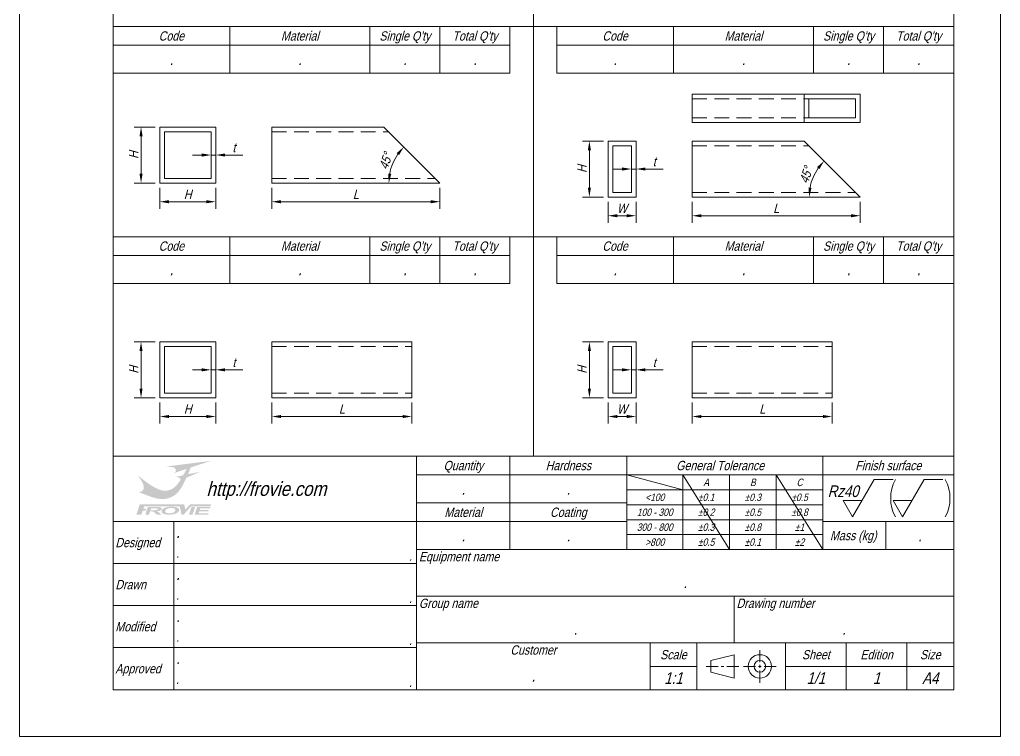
# Model space of a CAD drawing. Header units: millimetres. Extents: x 21 to 1591, y 51 to 2900.
# Drawn here: x 981.5 to 1191.5, y 51.2 to 204.7 of the extents above; entities that cross this region are included whole.
import ezdxf
from ezdxf.enums import TextEntityAlignment as Align

# ---------------------------------------------------------------- set-up
doc = ezdxf.new("R2010")
doc.units = ezdxf.units.MM
doc.header["$LTSCALE"] = 0.5
doc.linetypes.add('HIDDEN', pattern=[9.525, 6.35, -3.175])
doc.layers.get('0').update_dxf_attribs({"color": 9, "lineweight": 15})
doc.layers.get('Defpoints').update_dxf_attribs({"color": 9, "lineweight": 15})
doc.layers.add('Detaildimentions', color=5, linetype='Continuous', lineweight=15)
doc.layers.add('Namebox', color=9, linetype='Continuous', lineweight=20)
doc.styles.add('Capital', font='vnfonth.shx', dxfattribs={"width": 0.9, "oblique": 15})
doc.styles.add('Longhand', font='vnfont.shx', dxfattribs={"width": 0.85, "oblique": 15})

# ---------------------------------------------------------------- blocks, each defined once
blk = doc.blocks.new('A$C22B54562')
at = {"linetype": 'Continuous', "lineweight": 0, "true_color": 0x0000fe}
h = blk.add_hatch(color=5, dxfattribs=at)
edge = h.paths.add_edge_path()
edge.add_spline(control_points=[(138.5, 108), (139.6, 110.7), (141, 114.5), (142.9, 119.5), (142.9, 119.5), (142.9, 119.5), (145.2, 126), (145.2, 126), (145.2, 126), (145.2, 126), (200, 144), (200, 144), (200, 144), (200, 144), (78.3, 128.4), (78.3, 128.4), (78.3, 128.4), (78.3, 128.4), (84.4, 128.1), (84.4, 128.1), (84.4, 128.1), (89.1, 127.8), (92.8, 127.5), (95.6, 127), (95.6, 127), (101, 126.3), (104.3, 124.2), (105.5, 120.6), (105.5, 120.6), (106.4, 118.1), (105.6, 115.7), (103, 113.3), (103, 113.3), (102.2, 112.6), (101.3, 112), (100.3, 111.3), (100.3, 111.3), (100.3, 111.3), (99, 110.7), (99, 110.7), (99, 110.7), (99, 110.7), (134.8, 122.5), (134.8, 122.5), (134.8, 122.5), (134.8, 122.5), (125.3, 105.2), (125.3, 105.2), (125.3, 105.2), (125.3, 105.2), (105.3, 100.9), (105.3, 100.9), (105.3, 100.9), (109.9, 100.8), (113.5, 99.7), (116.1, 97.5), (116.1, 97.5), (117.5, 96.4), (118.3, 95.4), (118.6, 94.3), (118.6, 94.3), (114.9, 86.9), (109.9, 80.5), (103.9, 75), (103.9, 75), (100.9, 72.2), (98.2, 70.2), (96, 68.9), (96, 68.9), (93.4, 67.2), (90, 65.9), (85.9, 64.9), (85.9, 64.9), (77.5, 62.9), (69.5, 63.5), (61.7, 66.7), (61.7, 66.7), (53.9, 69.9), (46.3, 73.8), (38.8, 78.5), (38.8, 78.5), (38.8, 78.5), (30, 84.6), (30, 84.6), (30, 84.6), (16.3, 94.7), (6.5, 102.6), (0.7, 108.2), (0.7, 108.2), (4.1, 104.7), (7.5, 100.4), (10.8, 95.1), (10.8, 95.1), (13.1, 91.5), (14.8, 88.6), (15.8, 86.4), (15.8, 86.4), (17.3, 83.1), (18.2, 80.7), (18.6, 79.4), (18.6, 79.4), (19.9, 75), (19.9, 71.1), (18.9, 67.6), (18.9, 67.6), (17.8, 64.1), (15.2, 61.9), (11, 60.9), (11, 60.9), (9.7, 60.6), (8.3, 60.5), (6.9, 60.5), (6.9, 60.5), (6.9, 60.5), (5, 60.6), (5, 60.6), (5, 60.6), (5, 60.6), (29.6, 51.1), (29.6, 51.1), (29.6, 51.1), (36.9, 48.3), (43.4, 46.1), (49.2, 44.5), (49.2, 44.5), (53.7, 43.3), (57.7, 42.5), (61.4, 42.2), (61.4, 42.2), (64, 41.9), (67.4, 41.7), (71.4, 41.7), (71.4, 41.7), (77.3, 41.7), (83.6, 42.9), (90.3, 45.5), (90.3, 45.5), (95.5, 47.5), (100.3, 50.2), (104.6, 53.6), (104.6, 53.6), (107.9, 55.9), (111.3, 59.6), (115, 64.5), (115, 64.5), (117.3, 67.6), (119.5, 70.7), (121.5, 74.1), (121.5, 74.1), (123.1, 76.6), (127.4, 84.9), (134.4, 99), (134.4, 99), (134.4, 99), (171.1, 114.7), (171.1, 114.7), (171.1, 114.7), (171.1, 114.7), (138.5, 108), (138.5, 108)], knot_values=[0, 0, 0, 0, 0.025, 0.025, 0.025, 0.025, 0.05, 0.05, 0.05, 0.05, 0.075, 0.075, 0.075, 0.075, 0.1, 0.1, 0.1, 0.1, 0.125, 0.125, 0.125, 0.125, 0.15, 0.15, 0.15, 0.15, 0.175, 0.175, 0.175, 0.175, 0.2, 0.2, 0.2, 0.2, 0.225, 0.225, 0.225, 0.225, 0.25, 0.25, 0.25, 0.25, 0.275, 0.275, 0.275, 0.275, 0.3, 0.3, 0.3, 0.3, 0.325, 0.325, 0.325, 0.325, 0.35, 0.35, 0.35, 0.35, 0.375, 0.375, 0.375, 0.375, 0.4, 0.4, 0.4, 0.4, 0.425, 0.425, 0.425, 0.425, 0.45, 0.45, 0.45, 0.45, 0.475, 0.475, 0.475, 0.475, 0.5, 0.5, 0.5, 0.5, 0.525, 0.525, 0.525, 0.525, 0.55, 0.55, 0.55, 0.55, 0.575, 0.575, 0.575, 0.575, 0.6, 0.6, 0.6, 0.6, 0.625, 0.625, 0.625, 0.625, 0.65, 0.65, 0.65, 0.65, 0.675, 0.675, 0.675, 0.675, 0.7, 0.7, 0.7, 0.7, 0.725, 0.725, 0.725, 0.725, 0.75, 0.75, 0.75, 0.75, 0.775, 0.775, 0.775, 0.775, 0.8, 0.8, 0.8, 0.8, 0.825, 0.825, 0.825, 0.825, 0.85, 0.85, 0.85, 0.85, 0.875, 0.875, 0.875, 0.875, 0.9, 0.9, 0.9, 0.9, 0.925, 0.925, 0.925, 0.925, 0.95, 0.95, 0.95, 0.95, 0.975, 0.975, 0.975, 0.975, 1, 1, 1, 1], degree=3, periodic=0)
at = {"linetype": 'Continuous', "lineweight": 0, "true_color": 0xfe0000}
h = blk.add_hatch(color=1, dxfattribs=at)
edge = h.paths.add_edge_path()
edge.add_spline(control_points=[(138.7, 115.8), (138.7, 115.8), (143.5, 128), (143.5, 128), (143.5, 128), (143.5, 128), (173, 137.7), (173, 137.7), (173, 137.7), (173, 137.7), (99.9, 128.4), (99.9, 128.4), (99.9, 128.4), (104.6, 126.7), (107.3, 124.2), (108.1, 120.9), (108.1, 120.9), (108.5, 119.2), (108.3, 117.5), (107.7, 116), (107.7, 116), (128.5, 122.9), (139, 126.4), (139, 126.5), (139, 126.5), (134.8, 117.7), (129.7, 108.1), (123.8, 97.8), (123.8, 97.8), (117.8, 87.5), (113.3, 80.5), (110.2, 76.9), (110.2, 76.9), (106.3, 72.1), (101.4, 68.3), (95.7, 65.4), (95.7, 65.4), (88, 61.4), (79.9, 59.8), (71.3, 60.5), (71.3, 60.5), (63.3, 61.2), (52, 66), (37.5, 74.8), (37.5, 74.8), (33.1, 77.6), (28.5, 80.5), (23.8, 83.8), (23.8, 83.8), (23.8, 83.8), (18.3, 87.8), (18.3, 87.8), (18.3, 87.8), (18.3, 87.8), (20.8, 81.8), (20.8, 81.8), (20.8, 81.8), (22.4, 77.3), (23.2, 73.6), (23.1, 70.6), (23.1, 70.6), (23, 68.1), (22.1, 65.4), (20.2, 62.8), (20.2, 62.8), (19.3, 61.5), (18.4, 60.5), (17.5, 59.8), (17.5, 59.8), (17.5, 59.8), (19.9, 58.7), (19.9, 58.7), (19.9, 58.7), (22.7, 57.5), (27.1, 55.7), (33, 53.5), (33, 53.5), (38, 51.6), (41.5, 50.3), (43.2, 49.7), (43.2, 49.7), (46.6, 48.4), (49.8, 47.5), (52.9, 46.8), (52.9, 46.8), (60, 45.1), (66.6, 44.4), (72.7, 44.6), (72.7, 44.6), (85.6, 45.2), (96.8, 50.1), (106.3, 59.3), (106.3, 59.3), (112.8, 65.7), (119.4, 75.3), (126.1, 88.4), (126.1, 88.4), (130.5, 96.9), (134.7, 106), (138.7, 115.8)], knot_values=[0, 0, 0, 0, 0.04, 0.04, 0.04, 0.04, 0.08, 0.08, 0.08, 0.08, 0.12, 0.12, 0.12, 0.12, 0.16, 0.16, 0.16, 0.16, 0.2, 0.2, 0.2, 0.2, 0.24, 0.24, 0.24, 0.24, 0.28, 0.28, 0.28, 0.28, 0.32, 0.32, 0.32, 0.32, 0.36, 0.36, 0.36, 0.36, 0.4, 0.4, 0.4, 0.4, 0.44, 0.44, 0.44, 0.44, 0.48, 0.48, 0.48, 0.48, 0.52, 0.52, 0.52, 0.52, 0.56, 0.56, 0.56, 0.56, 0.6, 0.6, 0.6, 0.6, 0.64, 0.64, 0.64, 0.64, 0.68, 0.68, 0.68, 0.68, 0.72, 0.72, 0.72, 0.72, 0.76, 0.76, 0.76, 0.76, 0.8, 0.8, 0.8, 0.8, 0.84, 0.84, 0.84, 0.84, 0.88, 0.88, 0.88, 0.88, 0.92, 0.92, 0.92, 0.92, 0.96, 0.96, 0.96, 0.96, 1, 1, 1, 1], degree=3, periodic=0)
edge = h.paths.add_edge_path(flags=17)
edge.add_spline(control_points=[(120, 96.3), (120, 96.3), (123.8, 102.9), (123.8, 102.9), (123.8, 102.9), (123.8, 102.9), (113.9, 100.9), (113.9, 100.9), (113.9, 100.9), (116.2, 100.3), (117.9, 99.4), (119, 98.1), (119, 98.1), (119.5, 97.5), (119.9, 96.9), (120, 96.3)], knot_values=[0, 0, 0, 0, 0.25, 0.25, 0.25, 0.25, 0.5, 0.5, 0.5, 0.5, 0.75, 0.75, 0.75, 0.75, 1, 1, 1, 1], degree=3, periodic=0)
edge = h.paths.add_edge_path(flags=17)
edge.add_spline(control_points=[(137.4, 105.8), (137.4, 105.8), (152.1, 108.9), (152.1, 108.9), (152.1, 108.9), (152.1, 108.9), (135.7, 101.9), (135.7, 101.9), (135.7, 101.9), (135.7, 101.9), (137.4, 105.8), (137.4, 105.8)], knot_values=[0, 0, 0, 0, 0.333333, 0.333333, 0.333333, 0.333333, 0.666667, 0.666667, 0.666667, 0.666667, 1, 1, 1, 1], degree=3, periodic=0)
at = {"linetype": 'Continuous', "lineweight": 0, "true_color": 0x0000fe}
h = blk.add_hatch(color=5, dxfattribs=at)
edge = h.paths.add_edge_path()
edge.add_spline(control_points=[(198.1, 22.5), (198.1, 22.5), (199.9, 27.8), (199.9, 27.8), (199.9, 27.8), (199.9, 27.8), (144.1, 27.8), (144.1, 27.8), (144.1, 27.8), (144.1, 27.8), (131, 13.4), (131, 13.4), (131, 13.4), (131, 13.4), (127.9, 27.8), (127.9, 27.8), (127.9, 27.8), (127.9, 27.8), (9.2, 27.8), (9.2, 27.8), (9.2, 27.8), (9.2, 27.8), (0, 0), (0, 0), (0, 0), (0, 0), (13.5, 0), (13.5, 0), (13.5, 0), (13.5, 0), (16.9, 10.3), (16.9, 10.3), (16.9, 10.3), (16.9, 10.3), (23.9, 10.3), (23.9, 10.3), (23.9, 10.3), (23.9, 10.3), (25.9, 16), (25.9, 16), (25.9, 16), (25.9, 16), (18.9, 16), (18.9, 16), (18.9, 16), (18.9, 16), (21, 22.4), (21, 22.4), (21, 22.4), (21, 22.4), (116.1, 22.3), (116.1, 22.3), (116.1, 22.3), (116.1, 22.3), (120.8, 0), (120.8, 0), (120.8, 0), (120.8, 0), (126.5, 0), (126.5, 0), (126.5, 0), (126.5, 0), (146.8, 22.4), (146.8, 22.4), (146.8, 22.4), (146.8, 22.4), (198.1, 22.5), (198.1, 22.5)], knot_values=[0, 0, 0, 0, 0.058824, 0.058824, 0.058824, 0.058824, 0.117647, 0.117647, 0.117647, 0.117647, 0.176471, 0.176471, 0.176471, 0.176471, 0.235294, 0.235294, 0.235294, 0.235294, 0.294118, 0.294118, 0.294118, 0.294118, 0.352941, 0.352941, 0.352941, 0.352941, 0.411765, 0.411765, 0.411765, 0.411765, 0.470588, 0.470588, 0.470588, 0.470588, 0.529412, 0.529412, 0.529412, 0.529412, 0.588235, 0.588235, 0.588235, 0.588235, 0.647059, 0.647059, 0.647059, 0.647059, 0.705882, 0.705882, 0.705882, 0.705882, 0.764706, 0.764706, 0.764706, 0.764706, 0.823529, 0.823529, 0.823529, 0.823529, 0.882353, 0.882353, 0.882353, 0.882353, 0.941176, 0.941176, 0.941176, 0.941176, 1, 1, 1, 1], degree=3, periodic=0)
at = {"linetype": 'Continuous', "lineweight": 0, "true_color": 0xfe0000}
h = blk.add_hatch(color=1, dxfattribs=at)
edge = h.paths.add_edge_path()
edge.add_spline(control_points=[(23.9, 0), (23.9, 0), (30.8, 20.3), (30.8, 20.3), (30.8, 20.3), (30.8, 20.3), (51.1, 20.3), (51.1, 20.3), (51.1, 20.3), (56.2, 20.3), (59.9, 20.2), (62, 19.8), (62, 19.8), (64.2, 19.4), (65.9, 18.8), (67, 17.9), (67, 17.9), (68, 16.9), (68.4, 15.8), (68, 14.6), (68, 14.6), (67.5, 13.1), (66, 11.9), (63.5, 10.9), (63.5, 10.9), (61.1, 9.9), (57.7, 9.2), (53.4, 9), (53.4, 9), (55.3, 8.5), (56.9, 7.9), (58, 7.3), (58, 7.3), (59.2, 6.7), (60.6, 5.6), (62.4, 4), (62.4, 4), (62.4, 4), (66.9, 0), (66.9, 0), (66.9, 0), (66.9, 0), (55.4, 0), (55.4, 0), (55.4, 0), (55.4, 0), (49.9, 4.4), (49.9, 4.4), (49.9, 4.4), (47.9, 6), (46.6, 7), (45.8, 7.4), (45.8, 7.4), (45, 7.8), (44.1, 8.1), (43.2, 8.3), (43.2, 8.3), (42.2, 8.4), (40.6, 8.5), (38.4, 8.5), (38.4, 8.5), (38.4, 8.5), (36.4, 8.5), (36.4, 8.5), (36.4, 8.5), (36.4, 8.5), (33.6, 0), (33.6, 0), (33.6, 0), (33.6, 0), (23.9, 0), (23.9, 0)], knot_values=[0, 0, 0, 0, 0.055556, 0.055556, 0.055556, 0.055556, 0.111111, 0.111111, 0.111111, 0.111111, 0.166667, 0.166667, 0.166667, 0.166667, 0.222222, 0.222222, 0.222222, 0.222222, 0.277778, 0.277778, 0.277778, 0.277778, 0.333333, 0.333333, 0.333333, 0.333333, 0.388889, 0.388889, 0.388889, 0.388889, 0.444444, 0.444444, 0.444444, 0.444444, 0.5, 0.5, 0.5, 0.5, 0.555556, 0.555556, 0.555556, 0.555556, 0.611111, 0.611111, 0.611111, 0.611111, 0.666667, 0.666667, 0.666667, 0.666667, 0.722222, 0.722222, 0.722222, 0.722222, 0.777778, 0.777778, 0.777778, 0.777778, 0.833333, 0.833333, 0.833333, 0.833333, 0.888889, 0.888889, 0.888889, 0.888889, 0.944444, 0.944444, 0.944444, 0.944444, 1, 1, 1, 1], degree=3, periodic=0)
edge = h.paths.add_edge_path(flags=16)
edge.add_spline(control_points=[(37.5, 11.7), (37.5, 11.7), (44.7, 11.7), (44.7, 11.7), (44.7, 11.7), (49.3, 11.7), (52.2, 11.8), (53.4, 12), (53.4, 12), (54.6, 12.2), (55.6, 12.4), (56.4, 12.9), (56.4, 12.9), (57.2, 13.3), (57.7, 13.8), (57.9, 14.4), (57.9, 14.4), (58.2, 15.1), (57.9, 15.6), (57.2, 16), (57.2, 16), (56.5, 16.5), (55.4, 16.7), (53.8, 16.8), (53.8, 16.8), (53.1, 16.9), (50.7, 16.9), (46.8, 16.9), (46.8, 16.9), (46.8, 16.9), (39.3, 16.9), (39.3, 16.9), (39.3, 16.9), (39.3, 16.9), (37.5, 11.7), (37.5, 11.7)], knot_values=[0, 0, 0, 0, 0.111111, 0.111111, 0.111111, 0.111111, 0.222222, 0.222222, 0.222222, 0.222222, 0.333333, 0.333333, 0.333333, 0.333333, 0.444444, 0.444444, 0.444444, 0.444444, 0.555556, 0.555556, 0.555556, 0.555556, 0.666667, 0.666667, 0.666667, 0.666667, 0.777778, 0.777778, 0.777778, 0.777778, 0.888889, 0.888889, 0.888889, 0.888889, 1, 1, 1, 1], degree=3, periodic=0)
edge = h.paths.add_edge_path()
edge.add_spline(control_points=[(67.5, 10.4), (68.2, 12.5), (69.5, 14.2), (71.4, 15.6), (71.4, 15.6), (72.9, 16.7), (74.7, 17.6), (76.8, 18.4), (76.8, 18.4), (79, 19.2), (81.2, 19.8), (83.6, 20.2), (83.6, 20.2), (86.8, 20.8), (90.3, 21), (94.2, 21), (94.2, 21), (101.3, 21), (106.6, 20.1), (110.2, 18.3), (110.2, 18.3), (113.8, 16.4), (115, 13.8), (113.9, 10.5), (113.9, 10.5), (112.8, 7.2), (109.9, 4.6), (105, 2.8), (105, 2.8), (100.2, 0.9), (94.3, 0), (87.3, 0), (87.3, 0), (80.2, 0), (74.8, 0.9), (71.2, 2.8), (71.2, 2.8), (67.6, 4.6), (66.4, 7.2), (67.5, 10.4)], knot_values=[0, 0, 0, 0, 0.1, 0.1, 0.1, 0.1, 0.2, 0.2, 0.2, 0.2, 0.3, 0.3, 0.3, 0.3, 0.4, 0.4, 0.4, 0.4, 0.5, 0.5, 0.5, 0.5, 0.6, 0.6, 0.6, 0.6, 0.7, 0.7, 0.7, 0.7, 0.8, 0.8, 0.8, 0.8, 0.9, 0.9, 0.9, 0.9, 1, 1, 1, 1], degree=3, periodic=0)
edge = h.paths.add_edge_path(flags=16)
edge.add_spline(control_points=[(77.5, 10.5), (76.7, 8.2), (77.4, 6.5), (79.5, 5.3), (79.5, 5.3), (81.6, 4.1), (84.6, 3.5), (88.4, 3.5), (88.4, 3.5), (92.3, 3.5), (95.6, 4.1), (98.5, 5.3), (98.5, 5.3), (101.3, 6.5), (103.2, 8.2), (104, 10.6), (104, 10.6), (104.8, 12.9), (104.1, 14.7), (102.1, 15.8), (102.1, 15.8), (100.1, 17), (97.1, 17.5), (93.1, 17.5), (93.1, 17.5), (89.1, 17.5), (85.7, 16.9), (82.9, 15.8), (82.9, 15.8), (80.1, 14.6), (78.3, 12.9), (77.5, 10.5)], knot_values=[0, 0, 0, 0, 0.125, 0.125, 0.125, 0.125, 0.25, 0.25, 0.25, 0.25, 0.375, 0.375, 0.375, 0.375, 0.5, 0.5, 0.5, 0.5, 0.625, 0.625, 0.625, 0.625, 0.75, 0.75, 0.75, 0.75, 0.875, 0.875, 0.875, 0.875, 1, 1, 1, 1], degree=3, periodic=0)
edge = h.paths.add_edge_path()
edge.add_spline(control_points=[(140.7, 0), (140.7, 0), (147.6, 20.4), (147.6, 20.4), (147.6, 20.4), (147.6, 20.4), (157.2, 20.4), (157.2, 20.4), (157.2, 20.4), (157.2, 20.4), (150.4, 0), (150.4, 0), (150.4, 0), (150.4, 0), (140.7, 0), (140.7, 0)], knot_values=[0, 0, 0, 0, 0.25, 0.25, 0.25, 0.25, 0.5, 0.5, 0.5, 0.5, 0.75, 0.75, 0.75, 0.75, 1, 1, 1, 1], degree=3, periodic=0)
edge = h.paths.add_edge_path()
edge.add_spline(control_points=[(155.8, 0), (155.8, 0), (162.7, 20.3), (162.7, 20.3), (162.7, 20.3), (162.7, 20.3), (198.1, 20.3), (198.1, 20.3), (198.1, 20.3), (198.1, 20.3), (197, 16.9), (197, 16.9), (197, 16.9), (197, 16.9), (171.2, 16.9), (171.2, 16.9), (171.2, 16.9), (171.2, 16.9), (169.7, 12.4), (169.7, 12.4), (169.7, 12.4), (169.7, 12.4), (193.7, 12.4), (193.7, 12.4), (193.7, 12.4), (193.7, 12.4), (192.5, 9), (192.5, 9), (192.5, 9), (192.5, 9), (168.5, 9), (168.5, 9), (168.5, 9), (168.5, 9), (166.6, 3.4), (166.6, 3.4), (166.6, 3.4), (166.6, 3.4), (193.4, 3.4), (193.4, 3.4), (193.4, 3.4), (193.4, 3.4), (192.2, 0), (192.2, 0), (192.2, 0), (192.2, 0), (155.8, 0), (155.8, 0)], knot_values=[0, 0, 0, 0, 0.083333, 0.083333, 0.083333, 0.083333, 0.166667, 0.166667, 0.166667, 0.166667, 0.25, 0.25, 0.25, 0.25, 0.333333, 0.333333, 0.333333, 0.333333, 0.416667, 0.416667, 0.416667, 0.416667, 0.5, 0.5, 0.5, 0.5, 0.583333, 0.583333, 0.583333, 0.583333, 0.666667, 0.666667, 0.666667, 0.666667, 0.75, 0.75, 0.75, 0.75, 0.833333, 0.833333, 0.833333, 0.833333, 0.916667, 0.916667, 0.916667, 0.916667, 1, 1, 1, 1], degree=3, periodic=0)

msp = doc.modelspace()

# ---------------------------------------------------------------- linework, layer by layer
at = {"ltscale": 0.5}
for p, q in [((1091.4927, 338.2231), (1091.4927, 111.2231)), ((1181.4927, 203.2231), (1001.4927, 203.2231)), ((1125.4927, 188.7231), (1161.4927, 188.7231)), ((1125.4927, 182.7231), (1125.4927, 188.7231)), ((1149.4927, 182.7231), (1149.4927, 188.7231)), ((1150.4927, 187.7231), (1160.4927, 187.7231)), ((1150.4927, 187.7231), (1150.4927, 183.7231)), ((1160.4927, 187.7231), (1160.4927, 183.7231)), ((1161.4927, 182.7231), (1161.4927, 188.7231)), ((1125.4927, 182.7231), (1161.4927, 182.7231)), ((1150.4927, 183.7231), (1160.4927, 183.7231)), ((1035.4927, 181.7231), (1059.4927, 181.7231)), ((1035.4927, 169.7231), (1035.4927, 181.7231)), ((1071.4927, 169.7231), (1059.4927, 181.7231)), ((1125.4927, 178.7231), (1149.4927, 178.7231)), ((1125.4927, 166.7231), (1125.4927, 178.7231)), ((1161.4927, 166.7231), (1149.4927, 178.7231)), ((1035.4927, 169.7231), (1071.4927, 169.7231)), ((1125.4927, 166.7231), (1161.4927, 166.7231)), ((1181.4927, 158.2231), (1001.4927, 158.2231)), ((1035.4927, 135.7231), (1065.4927, 135.7231)), ((1035.4927, 123.7231), (1035.4927, 135.7231)), ((1065.4927, 123.7231), (1065.4927, 135.7231)), ((1125.4927, 135.7231), (1155.4927, 135.7231)), ((1125.4927, 123.7231), (1125.4927, 135.7231)), ((1155.4927, 123.7231), (1155.4927, 135.7231)), ((1035.4927, 123.7231), (1065.4927, 123.7231)), ((1125.4927, 123.7231), (1155.4927, 123.7231))]:
    msp.add_line(p, q, dxfattribs=at)
at = {"color": 5, "ltscale": 0.5}
for p, q in [((1026.4927, 203.2231), (1026.4927, 193.2231)), ((1056.4927, 203.2231), (1056.4927, 193.2231)), ((1071.4927, 203.2231), (1071.4927, 193.2231)), ((1121.4927, 203.2231), (1121.4927, 193.2231)), ((1151.4927, 203.2231), (1151.4927, 193.2231)), ((1166.4927, 203.2231), (1166.4927, 193.2231)), ((1086.4927, 199.2231), (1001.4927, 199.2231)), ((1181.4927, 199.2231), (1096.4927, 199.2231)), ((1026.4927, 158.2231), (1026.4927, 148.2231)), ((1056.4927, 158.2231), (1056.4927, 148.2231)), ((1071.4927, 158.2231), (1071.4927, 148.2231)), ((1121.4927, 158.2231), (1121.4927, 148.2231)), ((1151.4927, 158.2231), (1151.4927, 148.2231)), ((1166.4927, 158.2231), (1166.4927, 148.2231)), ((1086.4927, 154.2231), (1001.4927, 154.2231)), ((1181.4927, 154.2231), (1096.4927, 154.2231))]:
    msp.add_line(p, q, dxfattribs=at)
at = {"color": 8, "linetype": 'HIDDEN'}
for p, q in [((1125.4927, 187.7231), (1150.4927, 187.7231)), ((1125.4927, 183.7231), (1150.4927, 183.7231)), ((1035.4927, 180.7231), (1060.4927, 180.7231)), ((1125.4927, 177.7231), (1150.4927, 177.7231)), ((1035.4927, 170.7231), (1070.4927, 170.7231)), ((1125.4927, 167.7231), (1160.4927, 167.7231)), ((1035.4927, 134.7231), (1065.4927, 134.7231)), ((1125.4927, 134.7231), (1155.4927, 134.7231)), ((1035.4927, 124.7231), (1065.4927, 124.7231)), ((1125.4927, 124.7231), (1155.4927, 124.7231))]:
    msp.add_line(p, q, dxfattribs=at)
at = {"color": 7, "ltscale": 5}
msp.add_lwpolyline([(1001.4927, 61.2231), (1181.4927, 61.2231), (1181.4927, 338.2231), (1001.4927, 338.2231)], close=True, dxfattribs=at)
at = {"ltscale": 0.5}
for points in [[(1001.4927, 203.2231), (1086.4927, 203.2231), (1086.4927, 193.2231), (1001.4927, 193.2231)], [(1096.4927, 203.2231), (1181.4927, 203.2231), (1181.4927, 193.2231), (1096.4927, 193.2231)], [(1011.4927, 181.7231), (1023.4927, 181.7231), (1023.4927, 169.7231), (1011.4927, 169.7231)], [(1012.4927, 180.7231), (1022.4927, 180.7231), (1022.4927, 170.7231), (1012.4927, 170.7231)], [(1107.4927, 178.7231), (1113.4927, 178.7231), (1113.4927, 166.7231), (1107.4927, 166.7231)], [(1108.4927, 177.7231), (1112.4927, 177.7231), (1112.4927, 167.7231), (1108.4927, 167.7231)], [(1001.4927, 158.2231), (1086.4927, 158.2231), (1086.4927, 148.2231), (1001.4927, 148.2231)], [(1096.4927, 158.2231), (1181.4927, 158.2231), (1181.4927, 148.2231), (1096.4927, 148.2231)], [(1011.4927, 135.7231), (1023.4927, 135.7231), (1023.4927, 123.7231), (1011.4927, 123.7231)], [(1012.4927, 134.7231), (1022.4927, 134.7231), (1022.4927, 124.7231), (1012.4927, 124.7231)], [(1107.4927, 135.7231), (1113.4927, 135.7231), (1113.4927, 123.7231), (1107.4927, 123.7231)], [(1108.4927, 134.7231), (1112.4927, 134.7231), (1112.4927, 124.7231), (1108.4927, 124.7231)]]:
    msp.add_lwpolyline(points, close=True, dxfattribs=at)
at = {"layer": 'Defpoints', "ltscale": 0.5}
msp.add_lwpolyline([(1191.4927, 51.2231), (1191.4927, 348.2231), (981.4927, 348.2231), (981.4927, 51.2231)], close=True, dxfattribs=at)
at = {"layer": 'Detaildimentions', "ltscale": 0.5}
for p, q in [((1010.4927, 181.7231), (1005.9927, 181.7231)), ((1007.4927, 179.7231), (1007.4927, 171.7231)), ((1106.4927, 178.7231), (1101.9927, 178.7231)), ((1103.4927, 176.7231), (1103.4927, 168.7231)), ((1020.4927, 175.7231), (1018.4927, 175.7231)), ((1022.4927, 175.7231), (1023.4927, 175.7231)), ((1025.4927, 175.7231), (1029.2717, 175.7231)), ((1110.4927, 172.7231), (1108.4927, 172.7231)), ((1112.4927, 172.7231), (1113.4927, 172.7231)), ((1115.4927, 172.7231), (1119.2717, 172.7231)), ((1010.4927, 169.7231), (1005.9927, 169.7231)), ((1011.4927, 168.7231), (1011.4927, 164.2231)), ((1023.4927, 168.7231), (1023.4927, 164.2231)), ((1035.4927, 168.7231), (1035.4927, 164.2231)), ((1071.4927, 168.7231), (1071.4927, 164.2231)), ((1106.4927, 166.7231), (1101.9927, 166.7231)), ((1013.4927, 165.7231), (1021.4927, 165.7231)), ((1037.4927, 165.7231), (1069.4927, 165.7231)), ((1107.4927, 165.7231), (1107.4927, 161.2231)), ((1113.4927, 165.7231), (1113.4927, 161.2231)), ((1125.4927, 165.7231), (1125.4927, 161.2231)), ((1161.4927, 165.7231), (1161.4927, 161.2231)), ((1109.4927, 162.7231), (1111.4927, 162.7231)), ((1127.4927, 162.7231), (1159.4927, 162.7231)), ((1010.4927, 135.7231), (1005.9927, 135.7231)), ((1106.4927, 135.7231), (1101.9927, 135.7231)), ((1007.4927, 133.7231), (1007.4927, 125.7231)), ((1103.4927, 133.7231), (1103.4927, 125.7231)), ((1020.4927, 129.7231), (1018.4927, 129.7231)), ((1022.4927, 129.7231), (1023.4927, 129.7231)), ((1025.4927, 129.7231), (1029.2717, 129.7231)), ((1110.4927, 129.7231), (1108.4927, 129.7231)), ((1112.4927, 129.7231), (1113.4927, 129.7231)), ((1115.4927, 129.7231), (1119.2717, 129.7231)), ((1010.4927, 123.7231), (1005.9927, 123.7231)), ((1011.4927, 122.7231), (1011.4927, 118.2231)), ((1023.4927, 122.7231), (1023.4927, 118.2231)), ((1035.4927, 122.7231), (1035.4927, 118.2231)), ((1065.4927, 122.7231), (1065.4927, 118.2231)), ((1106.4927, 123.7231), (1101.9927, 123.7231)), ((1107.4927, 122.7231), (1107.4927, 118.2231)), ((1113.4927, 122.7231), (1113.4927, 118.2231)), ((1125.4927, 122.7231), (1125.4927, 118.2231)), ((1155.4927, 122.7231), (1155.4927, 118.2231)), ((1013.4927, 119.7231), (1021.4927, 119.7231)), ((1037.4927, 119.7231), (1063.4927, 119.7231)), ((1109.4927, 119.7231), (1111.4927, 119.7231)), ((1127.4927, 119.7231), (1153.4927, 119.7231))]:
    msp.add_line(p, q, dxfattribs=at)
for centre in [(1071.4927, 169.7231), (1161.4927, 166.7231)]:
    msp.add_arc(centre, 10.9407, 145.488564, 169.511436, dxfattribs=at)
for points in [[(1007.1594, 179.7231), (1007.8261, 179.7231), (1007.4927, 181.7231)], [(1103.1594, 176.7231), (1103.8261, 176.7231), (1103.4927, 178.7231)], [(1062.2212, 176.1349), (1062.7337, 175.7085), (1063.7565, 177.4593)], [(1020.4927, 176.0564), (1020.4927, 175.3897), (1022.4927, 175.7231)], [(1025.4927, 176.0564), (1025.4927, 175.3897), (1023.4927, 175.7231)], [(1152.2212, 173.1349), (1152.7337, 172.7085), (1153.7565, 174.4593)], [(1110.4927, 173.0564), (1110.4927, 172.3897), (1112.4927, 172.7231)], [(1115.4927, 173.0564), (1115.4927, 172.3897), (1113.4927, 172.7231)], [(1007.1594, 171.7231), (1007.8261, 171.7231), (1007.4927, 169.7231)], [(1061.0668, 171.6842), (1060.4029, 171.7452), (1060.5521, 169.7231)], [(1103.1594, 168.7231), (1103.8261, 168.7231), (1103.4927, 166.7231)], [(1151.0668, 168.6842), (1150.4029, 168.7452), (1150.5521, 166.7231)], [(1013.4927, 166.0564), (1013.4927, 165.3897), (1011.4927, 165.7231)], [(1021.4927, 166.0564), (1021.4927, 165.3897), (1023.4927, 165.7231)], [(1037.4927, 166.0564), (1037.4927, 165.3897), (1035.4927, 165.7231)], [(1069.4927, 166.0564), (1069.4927, 165.3897), (1071.4927, 165.7231)], [(1109.4927, 163.0564), (1109.4927, 162.3897), (1107.4927, 162.7231)], [(1111.4927, 163.0564), (1111.4927, 162.3897), (1113.4927, 162.7231)], [(1127.4927, 163.0564), (1127.4927, 162.3897), (1125.4927, 162.7231)], [(1159.4927, 163.0564), (1159.4927, 162.3897), (1161.4927, 162.7231)], [(1007.1594, 133.7231), (1007.8261, 133.7231), (1007.4927, 135.7231)], [(1103.1594, 133.7231), (1103.8261, 133.7231), (1103.4927, 135.7231)], [(1020.4927, 130.0564), (1020.4927, 129.3897), (1022.4927, 129.7231)], [(1025.4927, 130.0564), (1025.4927, 129.3897), (1023.4927, 129.7231)], [(1110.4927, 130.0564), (1110.4927, 129.3897), (1112.4927, 129.7231)], [(1115.4927, 130.0564), (1115.4927, 129.3897), (1113.4927, 129.7231)], [(1007.1594, 125.7231), (1007.8261, 125.7231), (1007.4927, 123.7231)], [(1103.1594, 125.7231), (1103.8261, 125.7231), (1103.4927, 123.7231)], [(1013.4927, 120.0564), (1013.4927, 119.3897), (1011.4927, 119.7231)], [(1021.4927, 120.0564), (1021.4927, 119.3897), (1023.4927, 119.7231)], [(1037.4927, 120.0564), (1037.4927, 119.3897), (1035.4927, 119.7231)], [(1063.4927, 120.0564), (1063.4927, 119.3897), (1065.4927, 119.7231)], [(1109.4927, 120.0564), (1109.4927, 119.3897), (1107.4927, 119.7231)], [(1111.4927, 120.0564), (1111.4927, 119.3897), (1113.4927, 119.7231)], [(1127.4927, 120.0564), (1127.4927, 119.3897), (1125.4927, 119.7231)], [(1153.4927, 120.0564), (1153.4927, 119.3897), (1155.4927, 119.7231)]]:
    msp.add_solid(points, dxfattribs=at)
at = {"layer": 'Namebox', "color": 7}
for p, q in [((1066.4927, 61.2231), (1066.4927, 111.2231)), ((1086.4927, 91.2231), (1086.4927, 111.2231)), ((1111.4927, 91.2231), (1111.4927, 111.2231)), ((1153.4927, 91.2231), (1153.4927, 111.2231)), ((1066.4927, 101.2231), (1111.4927, 101.2231)), ((1001.4927, 97.2231), (1066.4927, 97.2231)), ((1153.4927, 97.2231), (1181.4927, 97.2231)), ((1181.4927, 91.2231), (1066.4927, 91.2231)), ((1181.4927, 71.2231), (1066.4927, 71.2231)), ((1116.4927, 71.2231), (1116.4927, 61.2231)), ((1126.4927, 71.2231), (1126.4927, 61.2231)), ((1145.4927, 71.2231), (1145.4927, 61.2231)), ((1158.4927, 71.2231), (1158.4927, 61.2231)), ((1171.4927, 71.2231), (1171.4927, 61.2231))]:
    msp.add_line(p, q, dxfattribs=at)
at = {"layer": 'Namebox', "color": 5}
for p, q in [((1066.4927, 107.2231), (1181.4927, 107.2231)), ((1111.4927, 107.2231), (1123.4927, 104.0231)), ((1123.4927, 91.2231), (1123.4927, 107.2231)), ((1123.4927, 107.2231), (1133.4927, 91.2231)), ((1133.4927, 91.2231), (1133.4927, 107.2231)), ((1143.4927, 91.2231), (1143.4927, 107.2231)), ((1143.4927, 107.2231), (1153.4927, 91.2231)), ((1111.4927, 104.0231), (1153.4927, 104.0231)), ((1111.4927, 100.8231), (1153.4927, 100.8231)), ((1014.4927, 97.2231), (1014.4927, 61.2231)), ((1066.4927, 97.2231), (1111.4927, 97.2231)), ((1111.4927, 97.6231), (1153.4927, 97.6231)), ((1166.9927, 91.2231), (1166.9927, 97.2231)), ((1111.4927, 94.4231), (1153.4927, 94.4231)), ((1001.4927, 88.2231), (1066.4927, 88.2231)), ((1181.4927, 81.2231), (1066.4927, 81.2231)), ((1134.4927, 71.2231), (1134.4927, 81.2231)), ((1001.4927, 79.2231), (1066.4927, 79.2231)), ((1001.4927, 70.2231), (1066.4927, 70.2231)), ((1116.4927, 66.2231), (1126.4927, 66.2231)), ((1145.4927, 66.2231), (1181.4927, 66.2231))]:
    msp.add_line(p, q, dxfattribs=at)
at = {"layer": 'Namebox', "color": 1}
for p, q in [((1139.9927, 67.1231), (1139.9927, 69.7231)), ((1128.4927, 66.2231), (1131.0927, 66.2231)), ((1131.6927, 66.2231), (1132.2927, 66.2231)), ((1132.8927, 66.2231), (1135.4927, 66.2231)), ((1136.4927, 66.2231), (1139.0927, 66.2231)), ((1139.6927, 66.2231), (1140.2927, 66.2231)), ((1139.9927, 65.9231), (1139.9927, 66.5231)), ((1139.9927, 62.7231), (1139.9927, 65.3231)), ((1140.8927, 66.2231), (1143.4927, 66.2231))]:
    msp.add_line(p, q, dxfattribs=at)
at = {"layer": 'Namebox'}
for p, q in [((1129.4927, 67.4731), (1134.4927, 68.7231)), ((1129.4927, 64.9731), (1129.4927, 67.4731)), ((1134.4927, 63.7231), (1134.4927, 68.7231)), ((1129.4927, 64.9731), (1134.4927, 63.7231))]:
    msp.add_line(p, q, dxfattribs=at)
at = {"layer": 'Namebox', "color": 7, "ltscale": 0.5}
msp.add_lwpolyline([(1001.4927, 111.2231), (1181.4927, 111.2231), (1181.4927, 61.2231), (1001.4927, 61.2231)], close=True, dxfattribs=at)
at = {"layer": 'Namebox', "color": 10, "ltscale": 10}
for points in [[(1168.5013, 106.2231), (1164.4599, 106.2231), (1159.8411, 98.2231), (1157.8204, 101.7231), (1161.8618, 101.7231)], [(1179.197, 106.2231), (1175.1556, 106.2231), (1170.5368, 98.2231), (1168.5161, 101.7231), (1172.5575, 101.7231)]]:
    msp.add_lwpolyline(points, dxfattribs=at)
at = {"layer": 'Namebox'}
for radius in [2.5, 1.25]:
    msp.add_circle((1139.9927, 66.2231), radius, dxfattribs=at)
at = {"layer": 'Namebox', "color": 10, "ltscale": 10}
for centre, start, end in [((1176.5013, 102.2231), 151.927513, 208.072487), ((1172.197, 102.2231), 331.927513, 28.072487)]:
    msp.add_arc(centre, 8.5, start, end, dxfattribs=at)

# ---------------------------------------------------------------- block references
at = {"layer": 'Namebox', "linetype": 'Continuous', "lineweight": 0, "xscale": 0.07999999999998408, "yscale": 0.07999999999998408, "zscale": 0.07999999999998408}
msp.add_blockref('A$C22B54562', (1006.4927, 98.7231), dxfattribs=at)

# ---------------------------------------------------------------- texts
at = {"layer": 'Detaildimentions', "color": 10, "style": 'Longhand', "oblique": 15, "width": 0.85}
for s, rotation, p in [('H', 90, (1007.4927, 175.7231)), ('45°', 71.222169, (1061.3849, 173.9099)), ('H', 90, (1103.4927, 172.7231)), ('45°', 71.222169, (1151.3849, 170.9099)), ('H', 90, (1007.4927, 129.7231)), ('H', 90, (1103.4927, 129.7231))]:
    msp.add_text(s, height=2, rotation=rotation, dxfattribs=at).set_placement(p, align=Align.BOTTOM_CENTER)
for s, p in [('t', (1027.3822, 175.7231)), ('t', (1117.3822, 172.7231)), ('H', (1017.4927, 165.7231)), ('L', (1053.4927, 165.7231)), ('W', (1110.4927, 162.7231)), ('L', (1143.4927, 162.7231)), ('t', (1027.3822, 129.7231)), ('t', (1117.3822, 129.7231)), ('H', (1017.4927, 119.7231)), ('L', (1050.4927, 119.7231)), ('W', (1110.4927, 119.7231)), ('L', (1140.4927, 119.7231))]:
    msp.add_text(s, height=2, dxfattribs=at).set_placement(p, align=Align.BOTTOM_CENTER)
at = {"layer": 'Namebox', "color": 4, "style": 'Longhand', "oblique": 15, "width": 0.85}
for s, p in [('Code', (1013.9927, 201.2231)), ('Material', (1041.4927, 201.2231)), ("Single Q'ty", (1063.9927, 201.2231)), ("Total Q'ty", (1078.9927, 201.2231)), ('Code', (1108.9927, 201.2231)), ('Material', (1136.4927, 201.2231)), ("Single Q'ty", (1158.9927, 201.2231)), ("Total Q'ty", (1173.9927, 201.2231)), ('Code', (1013.9927, 156.2231)), ('Material', (1041.4927, 156.2231)), ("Single Q'ty", (1063.9927, 156.2231)), ("Total Q'ty", (1078.9927, 156.2231)), ('Code', (1108.9927, 156.2231)), ('Material', (1136.4927, 156.2231)), ("Single Q'ty", (1158.9927, 156.2231)), ("Total Q'ty", (1173.9927, 156.2231)), ('Quantity', (1076.4927, 109.2231)), ('Hardness', (1098.9927, 109.2231)), ('General Tolerance', (1131.4927, 109.2231)), ('Finish surface', (1167.4927, 109.2231)), ('Material', (1076.4927, 99.2231)), ('Coating', (1098.9927, 99.2231)), ('Mass (kg)', (1159.9927, 94.2231)), ('Scale', (1121.4927, 68.7231)), ('Sheet', (1151.9927, 68.7231)), ('Edition', (1164.9927, 68.7231)), ('Size', (1176.4927, 68.7231))]:
    msp.add_text(s, height=2, dxfattribs=at).set_placement(p, align=Align.MIDDLE_CENTER)
at = {"layer": 'Namebox', "color": 10, "style": 'Longhand', "oblique": 15, "width": 0.85}
for s, height, p in [('.', 2.5, (1013.9927, 196.2231)), ('.', 2.5, (1041.4927, 196.2231)), ('.', 2.5, (1063.9927, 196.2231)), ('.', 2.5, (1078.9927, 196.2231)), ('.', 2.5, (1108.9927, 196.2231)), ('.', 2.5, (1136.4927, 196.2231)), ('.', 2.5, (1158.9927, 196.2231)), ('.', 2.5, (1173.9927, 196.2231)), ('.', 2.5, (1013.9927, 151.2231)), ('.', 2.5, (1041.4927, 151.2231)), ('.', 2.5, (1063.9927, 151.2231)), ('.', 2.5, (1078.9927, 151.2231)), ('.', 2.5, (1108.9927, 151.2231)), ('.', 2.5, (1136.4927, 151.2231)), ('.', 2.5, (1158.9927, 151.2231)), ('.', 2.5, (1173.9927, 151.2231)), ('A', 1.6, (1128.4927, 105.6231)), ('B', 1.6, (1138.4927, 105.6231)), ('C', 1.6, (1148.4927, 105.6231)), ('.', 2.5, (1076.4927, 104.2231)), ('.', 2.5, (1098.9927, 104.2231)), ('<100', 1.6, (1117.4927, 102.4231)), ('±0.1', 1.6, (1128.4927, 102.4231)), ('±0.3', 1.6, (1138.4927, 102.4231)), ('±0.5', 1.6, (1148.4927, 102.4231)), ('100 - 300', 1.6, (1117.4927, 99.2231)), ('±0.2', 1.6, (1128.4927, 99.2231)), ('±0.5', 1.6, (1138.4927, 99.2231)), ('±0.8', 1.6, (1148.4927, 99.2231)), ('300 - 800', 1.6, (1117.4927, 96.0231)), ('±0.3', 1.6, (1128.4927, 96.0231)), ('±0.8', 1.6, (1138.4927, 96.0231)), ('±1', 1.6, (1148.4927, 96.0231)), ('.', 2.5, (1076.4927, 94.2231)), ('.', 2.5, (1098.9927, 94.2231)), ('>800', 1.6, (1117.4927, 92.8231)), ('±0.5', 1.6, (1128.4927, 92.8231)), ('±0.1', 1.6, (1138.4927, 92.8231)), ('±2', 1.6, (1148.4927, 92.8231)), ('.', 2.5, (1174.2427, 94.2231)), ('1/1', 2.5, (1151.9927, 63.7231)), ('1:1', 2.5, (1121.4927, 63.7231)), ('1', 2.5, (1164.9927, 63.7231)), ('A4', 2.5, (1176.4927, 63.7231))]:
    msp.add_text(s, height=height, dxfattribs=at).set_placement(p, align=Align.MIDDLE_CENTER)
at = {"layer": 'Namebox', "color": 4, "style": 'Longhand', "oblique": 15}
for s, height, width, p in [('http://frovie.com', 3, 0.9, (1021.4927, 104.2231)), ('Designed', 2, 0.85, (1001.9927, 92.7231)), ('.', 2, 0.85, (1014.9927, 90.4731)), ('Drawn', 2, 0.85, (1001.9927, 83.7231)), ('.', 2, 0.85, (1014.9927, 81.4731)), ('Modified', 2, 0.85, (1001.9927, 74.7231)), ('.', 2, 0.85, (1014.9927, 72.4731)), ('Approved', 2, 0.85, (1001.9927, 65.7231)), ('.', 2, 0.85, (1014.9927, 63.4731))]:
    msp.add_text(s, height=height, dxfattribs=dict(at, width=width)).set_placement(p, align=Align.MIDDLE_LEFT)
at = {"layer": 'Namebox', "color": 10, "oblique": 15, "width": 0.85}
for s, style, p in [('Rz40', 'Longhand', (1157.8204, 101.7231)), ('.', 'Capital', (1123.9927, 82.2231)), ('.', 'Capital', (1100.4927, 72.2231)), ('.', 'Capital', (1157.9927, 72.2231))]:
    msp.add_text(s, height=2.5, dxfattribs=dict(at, style=style)).set_placement(p, align=Align.BOTTOM_CENTER)
at = {"layer": 'Namebox', "color": 10, "style": 'Longhand', "oblique": 15, "width": 0.85}
for p in [(1014.9927, 94.9731), (1014.9927, 85.9731), (1014.9927, 76.9731), (1014.9927, 67.9731)]:
    msp.add_text('.', height=2.5, dxfattribs=at).set_placement(p, align=Align.MIDDLE_LEFT)
at = {"layer": 'Namebox', "color": 4, "style": 'Longhand', "oblique": 15, "width": 0.85}
for s, p in [('Equipment name', (1066.9927, 90.7231)), ('Group name', (1066.9927, 80.7231)), ('Drawing number', (1134.9927, 80.7231))]:
    msp.add_text(s, height=2, dxfattribs=at).set_placement(p, align=Align.TOP_LEFT)
for p in [(1065.4927, 88.2231), (1065.4927, 79.2231), (1065.4927, 70.2231), (1065.4927, 61.2231)]:
    msp.add_text('.', height=2, dxfattribs=at).set_placement(p, align=Align.BOTTOM_RIGHT)
msp.add_text('Customer', height=2, dxfattribs=at).set_placement((1091.4927, 70.7231), align=Align.TOP_CENTER)
at = {"layer": 'Namebox', "color": 6, "style": 'Capital', "oblique": 15, "width": 0.85}
msp.add_text('.', height=2.5, dxfattribs=at).set_placement((1091.4927, 62.2231), align=Align.BOTTOM_CENTER)

doc.saveas('drawing.dxf')
